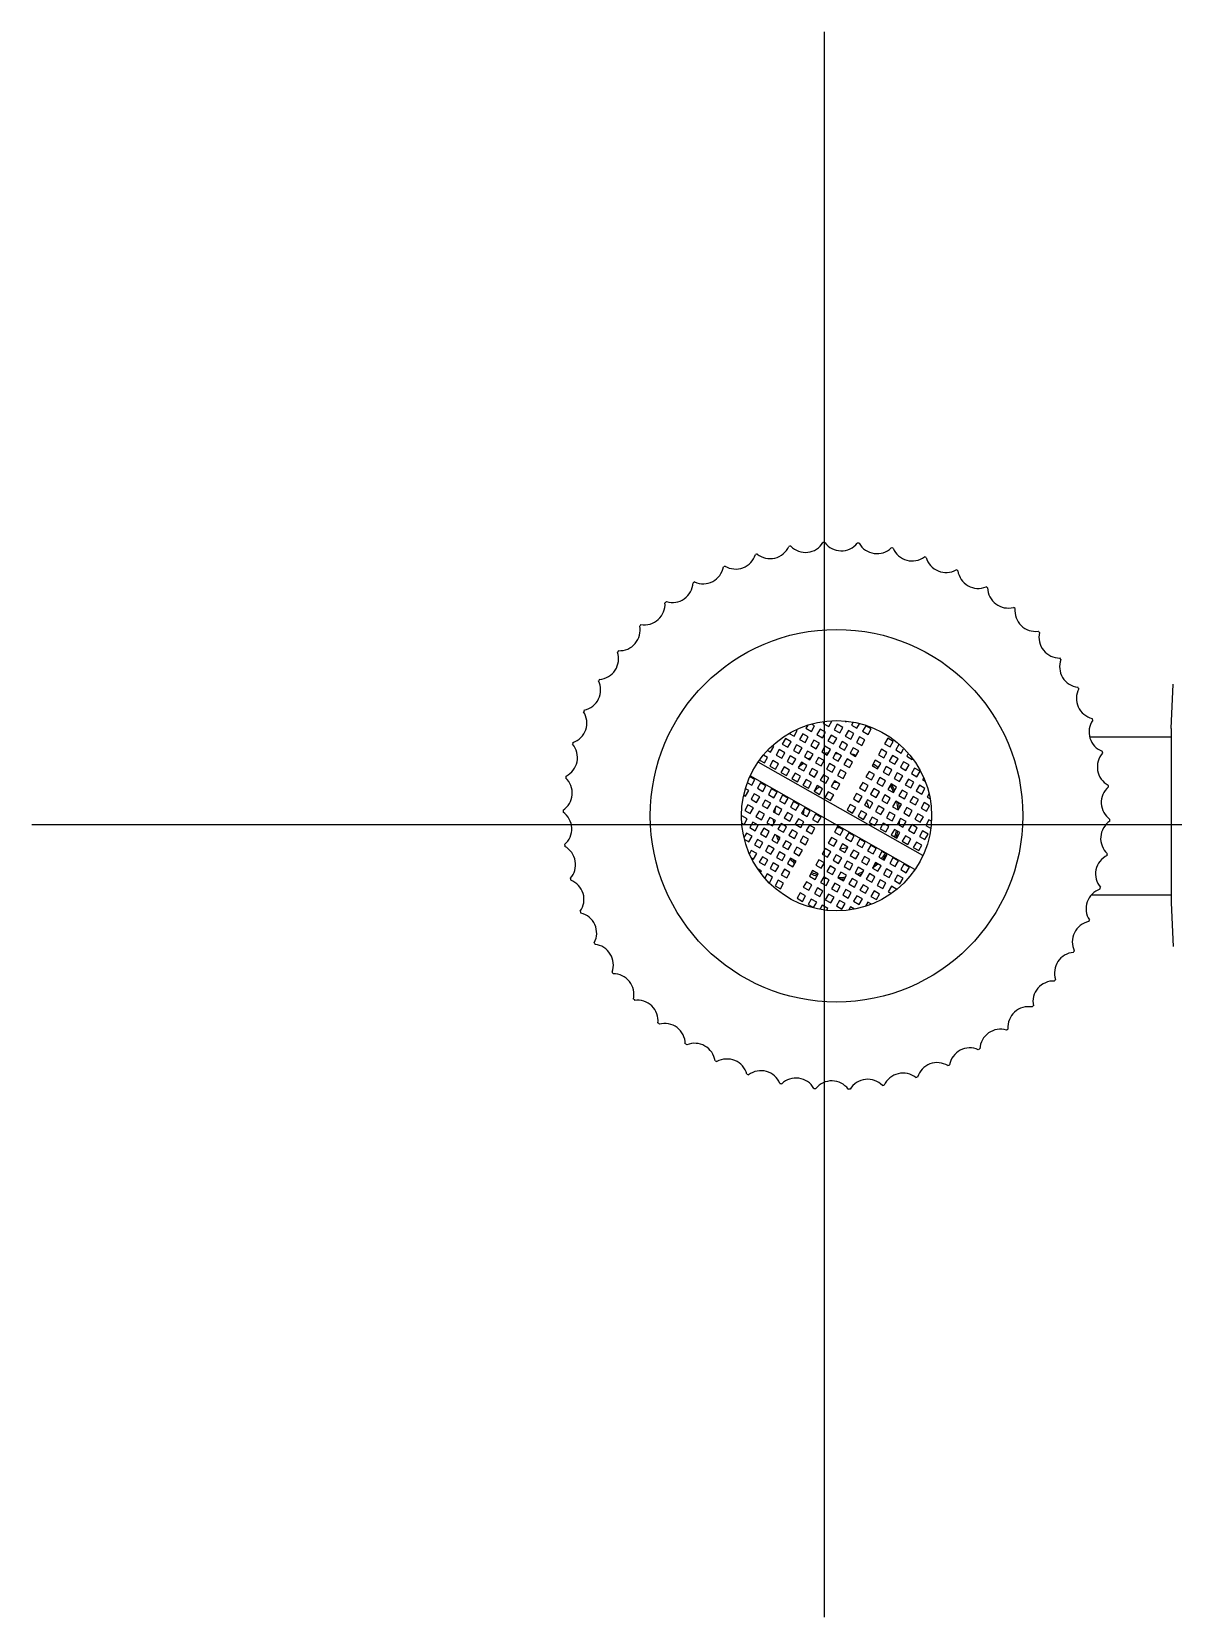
# Model space of a CAD drawing. Header units: millimetres. Extents: x 2355 to 9028, y 2010 to 7655.
# Drawn here: x 2881.6 to 2953.6, y 4818.1 to 4918.1 of the extents above; entities that cross this region are included whole.
import ezdxf

# ---------------------------------------------------------------- set-up
doc = ezdxf.new("R2010")
doc.units = ezdxf.units.MM
doc.header["$LTSCALE"] = 739.2
doc.layers.get('0').update_dxf_attribs({"linetype": 'CONTINUOUS'})
doc.layers.add('ASSI', color=7, linetype='CONTINUOUS')
doc.layers.add('GEOM', color=7, linetype='CONTINUOUS')

msp = doc.modelspace()

# ---------------------------------------------------------------- linework, layer by layer
at = {"color": 4}
for p, q in [((2931.58, 4918.07), (2931.58, 4818.07)), ((2881.58, 4868.07), (2981.58, 4868.07))]:
    msp.add_line(p, q, dxfattribs=at)
at = {"layer": 'ASSI', "color": 7, "linetype": 'Continuous'}
for p, q in [((2948.32, 4873.59), (2953.45, 4873.59)), ((2948.44, 4863.64), (2953.45, 4863.64))]:
    msp.add_line(p, q, dxfattribs=at)
msp.add_circle((2932.35, 4868.62), 6, dxfattribs=at)
for radius, start, end in [(3.9, 98.426, 98.9708), (3.9, 88.1951, 91.3258), (3.9, 122.092, 127.9667), (3.9, 51.6444, 54.4916), (3.9, 22.4523, 29.5526), (3.9, 172.9116, 177.1318), (3.9, 5.6805, 13.2981), (3.9, 183.9337, 185.265), (3.9, 352.2915, 352.9116), (3.9, 199.6629, 202.4523), (0.75, 272.8141, 282.8236), (3.9, 340.0417, 346.0745), (3.9, 316.3356, 322.3315), (3.9, 224.5723, 228.5944), (3.9, 246.328, 252.2839), (3.9, 289.604, 295.6134), (3.9, 307.9667, 310.1707), (3.9, 271.3258, 278.426)]:
    msp.add_arc((2932.35, 4868.62), radius, start, end, dxfattribs=at)
at = {"layer": 'GEOM', "color": 7, "linetype": 'Continuous'}
for p, q in [((2953.45, 4874.12), (2953.59, 4876.92)), ((2929.87, 4873.99), (2929.8, 4874.03)), ((2930.53, 4874.32), (2930.42, 4874.14)), ((2930.42, 4874.14), (2930.77, 4873.94)), ((2930.77, 4873.94), (2930.96, 4874.29)), ((2930.96, 4874.29), (2930.78, 4874.39)), ((2931.31, 4874.09), (2931.11, 4873.74)), ((2931.66, 4873.89), (2931.31, 4874.09)), ((2931.58, 4874.55), (2931.51, 4874.44)), ((2931.51, 4874.44), (2931.86, 4874.24)), ((2931.86, 4874.24), (2932.05, 4874.59)), ((2932.05, 4874.59), (2932.05, 4874.59)), ((2932.4, 4874.39), (2932.21, 4874.04)), ((2932.21, 4874.04), (2932.55, 4873.85)), ((2932.75, 4874.19), (2932.4, 4874.39)), ((2932.55, 4873.85), (2932.75, 4874.19)), ((2932.9, 4874.57), (2932.95, 4874.54)), ((2932.95, 4874.54), (2932.96, 4874.57)), ((2933.4, 4874.52), (2933.3, 4874.34)), ((2933.3, 4874.34), (2933.64, 4874.15)), ((2933.64, 4874.15), (2933.8, 4874.42)), ((2934.19, 4874.3), (2933.99, 4873.95)), ((2934.54, 4874.1), (2934.19, 4874.3)), ((2934.34, 4873.75), (2934.54, 4874.1)), ((2953.45, 4874.12), (2953.45, 4863.12)), ((2928.39, 4872.99), (2928.31, 4873.03)), ((2929.13, 4873.49), (2928.93, 4873.14)), ((2928.93, 4873.14), (2929.28, 4872.94)), ((2929.48, 4873.29), (2929.13, 4873.49)), ((2929.28, 4872.94), (2929.48, 4873.29)), ((2929.37, 4873.81), (2929.68, 4873.64)), ((2929.83, 4873.09), (2929.63, 4872.74)), ((2929.68, 4873.64), (2929.87, 4873.99)), ((2930.18, 4872.9), (2929.83, 4873.09)), ((2930.22, 4873.79), (2930.02, 4873.44)), ((2930.02, 4873.44), (2930.37, 4873.24)), ((2930.57, 4873.59), (2930.22, 4873.79)), ((2930.37, 4873.24), (2930.57, 4873.59)), ((2930.92, 4873.39), (2930.72, 4873.05)), ((2930.72, 4873.05), (2931.07, 4872.85)), ((2931.27, 4873.2), (2930.92, 4873.39)), ((2931.07, 4872.85), (2931.27, 4873.2)), ((2931.11, 4873.74), (2931.46, 4873.54)), ((2931.46, 4873.54), (2931.66, 4873.89)), ((2932.01, 4873.7), (2931.81, 4873.35)), ((2931.81, 4873.35), (2932.16, 4873.15)), ((2932.36, 4873.5), (2932.01, 4873.7)), ((2932.16, 4873.15), (2932.36, 4873.5)), ((2932.7, 4873.3), (2932.51, 4872.95)), ((2933.05, 4873.1), (2932.7, 4873.3)), ((2932.85, 4872.76), (2933.05, 4873.1)), ((2933.1, 4874), (2932.9, 4873.65)), ((2932.9, 4873.65), (2933.25, 4873.45)), ((2933.45, 4873.8), (2933.1, 4874)), ((2933.25, 4873.45), (2933.45, 4873.8)), ((2933.79, 4873.6), (2933.6, 4873.25)), ((2933.6, 4873.25), (2933.95, 4873.06)), ((2934.14, 4873.4), (2933.79, 4873.6)), ((2933.95, 4873.06), (2934.14, 4873.4)), ((2933.99, 4873.95), (2934.34, 4873.75)), ((2935.58, 4873.51), (2935.38, 4873.16)), ((2935.38, 4873.16), (2935.73, 4872.96)), ((2935.93, 4873.31), (2935.58, 4873.51)), ((2935.73, 4872.96), (2935.93, 4873.31)), ((2936.28, 4873.11), (2936.08, 4872.77)), ((2936.31, 4873.09), (2936.28, 4873.11)), ((2948.32, 4873.59), (2953.45, 4873.59)), ((2927.49, 4872.12), (2927.8, 4871.95)), ((2927.99, 4872.29), (2927.74, 4872.44)), ((2927.8, 4871.95), (2927.99, 4872.29)), ((2928, 4872.75), (2928.19, 4872.64)), ((2928.34, 4872.1), (2928.14, 4871.75)), ((2928.19, 4872.64), (2928.39, 4872.99)), ((2928.69, 4871.9), (2928.34, 4872.1)), ((2928.74, 4872.79), (2928.54, 4872.44)), ((2928.54, 4872.44), (2928.89, 4872.25)), ((2929.08, 4872.59), (2928.74, 4872.79)), ((2928.89, 4872.25), (2929.08, 4872.59)), ((2929.43, 4872.4), (2929.24, 4872.05)), ((2929.24, 4872.05), (2929.58, 4871.85)), ((2929.78, 4872.2), (2929.43, 4872.4)), ((2929.58, 4871.85), (2929.78, 4872.2)), ((2929.63, 4872.74), (2929.98, 4872.55)), ((2930.13, 4872), (2929.93, 4871.65)), ((2929.98, 4872.55), (2930.18, 4872.9)), ((2930.48, 4871.8), (2930.13, 4872)), ((2930.52, 4872.7), (2930.33, 4872.35)), ((2930.33, 4872.35), (2930.67, 4872.15)), ((2930.87, 4872.5), (2930.52, 4872.7)), ((2930.67, 4872.15), (2930.87, 4872.5)), ((2931.22, 4872.3), (2931.02, 4871.96)), ((2931.57, 4872.11), (2931.22, 4872.3)), ((2931.37, 4871.76), (2931.57, 4872.11)), ((2931.61, 4873), (2931.42, 4872.65)), ((2931.42, 4872.65), (2931.76, 4872.45)), ((2931.96, 4872.8), (2931.61, 4873)), ((2931.76, 4872.45), (2931.96, 4872.8)), ((2932.31, 4872.6), (2932.11, 4872.26)), ((2932.11, 4872.26), (2932.46, 4872.06)), ((2932.66, 4872.41), (2932.31, 4872.6)), ((2932.46, 4872.06), (2932.66, 4872.41)), ((2932.51, 4872.95), (2932.85, 4872.76)), ((2933.01, 4872.21), (2932.81, 4871.86)), ((2933.35, 4872.01), (2933.01, 4872.21)), ((2933.16, 4871.66), (2933.35, 4872.01)), ((2933.4, 4872.91), (2933.2, 4872.56)), ((2933.2, 4872.56), (2933.55, 4872.36)), ((2933.75, 4872.71), (2933.4, 4872.91)), ((2933.55, 4872.36), (2933.75, 4872.71)), ((2934.79, 4872.12), (2934.59, 4871.77)), ((2935.14, 4871.92), (2934.79, 4872.12)), ((2935.19, 4872.81), (2934.99, 4872.46)), ((2934.99, 4872.46), (2935.34, 4872.27)), ((2935.53, 4872.61), (2935.19, 4872.81)), ((2935.34, 4872.27), (2935.53, 4872.61)), ((2935.88, 4872.42), (2935.68, 4872.07)), ((2935.68, 4872.07), (2936.03, 4871.87)), ((2936.23, 4872.22), (2935.88, 4872.42)), ((2936.03, 4871.87), (2936.23, 4872.22)), ((2936.08, 4872.77), (2936.43, 4872.57)), ((2936.58, 4872.02), (2936.38, 4871.68)), ((2936.43, 4872.57), (2936.58, 4872.84)), ((2936.93, 4871.83), (2936.58, 4872.02)), ((2936.87, 4872.54), (2936.78, 4872.37)), ((2936.78, 4872.37), (2937.12, 4872.17)), ((2937.12, 4872.17), (2937.14, 4872.2)), ((2927.2, 4870.9), (2926.88, 4871.08)), ((2937.29, 4865.24), (2926.91, 4871.13)), ((2937.79, 4866.11), (2927.4, 4872)), ((2928.14, 4871.75), (2928.49, 4871.55)), ((2928.49, 4871.55), (2928.69, 4871.9)), ((2929.04, 4871.7), (2928.84, 4871.35)), ((2928.84, 4871.35), (2929.19, 4871.16)), ((2929.39, 4871.5), (2929.04, 4871.7)), ((2929.19, 4871.16), (2929.39, 4871.5)), ((2929.73, 4871.31), (2929.54, 4870.96)), ((2930.08, 4871.11), (2929.73, 4871.31)), ((2929.88, 4870.76), (2930.08, 4871.11)), ((2929.93, 4871.65), (2930.28, 4871.46)), ((2930.28, 4871.46), (2930.48, 4871.8)), ((2930.82, 4871.61), (2930.63, 4871.26)), ((2930.63, 4871.26), (2930.97, 4871.06)), ((2931.17, 4871.41), (2930.82, 4871.61)), ((2930.97, 4871.06), (2931.17, 4871.41)), ((2931.02, 4871.96), (2931.37, 4871.76)), ((2931.52, 4871.21), (2931.32, 4870.86)), ((2931.87, 4871.02), (2931.52, 4871.21)), ((2931.67, 4870.67), (2931.87, 4871.02)), ((2931.91, 4871.91), (2931.72, 4871.56)), ((2931.72, 4871.56), (2932.07, 4871.36)), ((2932.26, 4871.71), (2931.91, 4871.91)), ((2932.07, 4871.36), (2932.26, 4871.71)), ((2932.61, 4871.51), (2932.41, 4871.17)), ((2932.41, 4871.17), (2932.76, 4870.97)), ((2932.96, 4871.32), (2932.61, 4871.51)), ((2932.76, 4870.97), (2932.96, 4871.32)), ((2932.81, 4871.86), (2933.16, 4871.66)), ((2934.4, 4871.42), (2934.2, 4871.07)), ((2934.2, 4871.07), (2934.55, 4870.88)), ((2934.74, 4871.22), (2934.4, 4871.42)), ((2934.55, 4870.88), (2934.74, 4871.22)), ((2934.59, 4871.77), (2934.94, 4871.57)), ((2935.09, 4871.03), (2934.9, 4870.68)), ((2934.94, 4871.57), (2935.14, 4871.92)), ((2935.44, 4870.83), (2935.09, 4871.03)), ((2935.49, 4871.72), (2935.29, 4871.37)), ((2935.29, 4871.37), (2935.64, 4871.18)), ((2935.84, 4871.52), (2935.49, 4871.72)), ((2935.64, 4871.18), (2935.84, 4871.52)), ((2936.18, 4871.33), (2935.99, 4870.98)), ((2936.53, 4871.13), (2936.18, 4871.33)), ((2936.33, 4870.78), (2936.53, 4871.13)), ((2936.38, 4871.68), (2936.73, 4871.48)), ((2936.73, 4871.48), (2936.93, 4871.83)), ((2937.27, 4871.63), (2937.08, 4871.28)), ((2937.08, 4871.28), (2937.42, 4871.08)), ((2937.62, 4871.43), (2937.27, 4871.63)), ((2937.42, 4871.08), (2937.62, 4871.43)), ((2937.85, 4871.02), (2937.77, 4870.89)), ((2926.81, 4870.21), (2926.61, 4870.32)), ((2926.61, 4869.86), (2926.81, 4870.21)), ((2926.74, 4870.7), (2927.01, 4870.55)), ((2927.16, 4870.01), (2926.96, 4869.66)), ((2927.01, 4870.55), (2927.2, 4870.9)), ((2927.51, 4869.81), (2927.16, 4870.01)), ((2927.55, 4870.7), (2927.36, 4870.36)), ((2927.36, 4870.36), (2927.7, 4870.16)), ((2927.9, 4870.51), (2927.55, 4870.7)), ((2927.7, 4870.16), (2927.9, 4870.51)), ((2928.25, 4870.31), (2928.05, 4869.96)), ((2928.6, 4870.11), (2928.25, 4870.31)), ((2928.4, 4869.76), (2928.6, 4870.11)), ((2929.54, 4870.96), (2929.88, 4870.76)), ((2930.43, 4870.91), (2930.23, 4870.56)), ((2930.23, 4870.56), (2930.58, 4870.37)), ((2930.78, 4870.71), (2930.43, 4870.91)), ((2930.58, 4870.37), (2930.78, 4870.71)), ((2931.13, 4870.52), (2930.93, 4870.17)), ((2930.93, 4870.17), (2931.28, 4869.97)), ((2931.47, 4870.32), (2931.13, 4870.52)), ((2931.28, 4869.97), (2931.47, 4870.32)), ((2931.32, 4870.86), (2931.67, 4870.67)), ((2931.82, 4870.12), (2931.62, 4869.77)), ((2932.17, 4869.93), (2931.82, 4870.12)), ((2932.22, 4870.82), (2932.02, 4870.47)), ((2932.02, 4870.47), (2932.37, 4870.27)), ((2932.56, 4870.62), (2932.22, 4870.82)), ((2932.37, 4870.27), (2932.56, 4870.62)), ((2933.61, 4870.03), (2933.41, 4869.68)), ((2933.96, 4869.83), (2933.61, 4870.03)), ((2934, 4870.72), (2933.8, 4870.38)), ((2933.8, 4870.38), (2934.15, 4870.18)), ((2934.35, 4870.53), (2934, 4870.72)), ((2934.15, 4870.18), (2934.35, 4870.53)), ((2934.7, 4870.33), (2934.5, 4869.98)), ((2935.05, 4870.13), (2934.7, 4870.33)), ((2934.85, 4869.78), (2935.05, 4870.13)), ((2934.9, 4870.68), (2935.24, 4870.48)), ((2935.24, 4870.48), (2935.44, 4870.83)), ((2935.79, 4870.63), (2935.59, 4870.28)), ((2935.59, 4870.28), (2935.94, 4870.09)), ((2936.14, 4870.43), (2935.79, 4870.63)), ((2935.94, 4870.09), (2936.14, 4870.43)), ((2935.99, 4870.98), (2936.33, 4870.78)), ((2936.48, 4870.24), (2936.29, 4869.89)), ((2936.83, 4870.04), (2936.48, 4870.24)), ((2936.64, 4869.69), (2936.83, 4870.04)), ((2936.88, 4870.93), (2936.68, 4870.58)), ((2936.68, 4870.58), (2937.03, 4870.39)), ((2937.23, 4870.74), (2936.88, 4870.93)), ((2937.03, 4870.39), (2937.23, 4870.74)), ((2937.58, 4870.54), (2937.38, 4870.19)), ((2937.38, 4870.19), (2937.73, 4869.99)), ((2937.92, 4870.34), (2937.58, 4870.54)), ((2937.73, 4869.99), (2937.92, 4870.34)), ((2937.77, 4870.89), (2937.92, 4870.8)), ((2926.5, 4869.92), (2926.61, 4869.86)), ((2926.76, 4869.31), (2926.57, 4868.96)), ((2927.11, 4869.11), (2926.76, 4869.31)), ((2926.91, 4868.77), (2927.11, 4869.11)), ((2926.96, 4869.66), (2927.31, 4869.46)), ((2927.31, 4869.46), (2927.51, 4869.81)), ((2927.85, 4869.61), (2927.66, 4869.27)), ((2927.66, 4869.27), (2928, 4869.07)), ((2928.2, 4869.42), (2927.85, 4869.61)), ((2928, 4869.07), (2928.2, 4869.42)), ((2928.05, 4869.96), (2928.4, 4869.76)), ((2928.55, 4869.22), (2928.35, 4868.87)), ((2928.9, 4869.02), (2928.55, 4869.22)), ((2928.7, 4868.67), (2928.9, 4869.02)), ((2928.94, 4869.91), (2928.75, 4869.57)), ((2928.75, 4869.57), (2929.09, 4869.37)), ((2929.29, 4869.72), (2928.94, 4869.91)), ((2929.09, 4869.37), (2929.29, 4869.72)), ((2929.64, 4869.52), (2929.44, 4869.17)), ((2929.44, 4869.17), (2929.79, 4868.97)), ((2929.99, 4869.32), (2929.64, 4869.52)), ((2929.79, 4868.97), (2929.99, 4869.32)), ((2930.34, 4869.13), (2930.14, 4868.78)), ((2930.68, 4868.93), (2930.34, 4869.13)), ((2931.62, 4869.77), (2931.97, 4869.58)), ((2931.97, 4869.58), (2932.17, 4869.93)), ((2933.21, 4869.33), (2933.02, 4868.99)), ((2933.56, 4869.14), (2933.21, 4869.33)), ((2933.36, 4868.79), (2933.56, 4869.14)), ((2933.41, 4869.68), (2933.76, 4869.48)), ((2933.76, 4869.48), (2933.96, 4869.83)), ((2934.3, 4869.63), (2934.11, 4869.29)), ((2934.11, 4869.29), (2934.45, 4869.09)), ((2934.65, 4869.44), (2934.3, 4869.63)), ((2934.45, 4869.09), (2934.65, 4869.44)), ((2934.5, 4869.98), (2934.85, 4869.78)), ((2935, 4869.24), (2934.8, 4868.89)), ((2935.35, 4869.04), (2935, 4869.24)), ((2935.15, 4868.69), (2935.35, 4869.04)), ((2935.39, 4869.94), (2935.2, 4869.59)), ((2935.2, 4869.59), (2935.54, 4869.39)), ((2935.74, 4869.74), (2935.39, 4869.94)), ((2935.54, 4869.39), (2935.74, 4869.74)), ((2936.09, 4869.54), (2935.89, 4869.19)), ((2935.89, 4869.19), (2936.24, 4869)), ((2936.44, 4869.34), (2936.09, 4869.54)), ((2936.24, 4869), (2936.44, 4869.34)), ((2936.29, 4869.89), (2936.64, 4869.69)), ((2936.79, 4869.15), (2936.59, 4868.8)), ((2937.13, 4868.95), (2936.79, 4869.15)), ((2937.18, 4869.84), (2936.98, 4869.49)), ((2936.98, 4869.49), (2937.33, 4869.3)), ((2937.53, 4869.64), (2937.18, 4869.84)), ((2937.33, 4869.3), (2937.53, 4869.64)), ((2937.88, 4869.45), (2937.68, 4869.1)), ((2937.68, 4869.1), (2938.03, 4868.9)), ((2938.22, 4869.25), (2937.88, 4869.45)), ((2938.03, 4868.9), (2938.22, 4869.25)), ((2938.18, 4869.98), (2938.07, 4869.8)), ((2938.07, 4869.8), (2938.23, 4869.71)), ((2926.72, 4868.42), (2926.37, 4868.62)), ((2926.37, 4868.16), (2926.52, 4868.07)), ((2926.52, 4868.07), (2926.72, 4868.42)), ((2926.57, 4868.96), (2926.91, 4868.77)), ((2927.06, 4868.22), (2926.87, 4867.87)), ((2927.41, 4868.02), (2927.06, 4868.22)), ((2927.21, 4867.68), (2927.41, 4868.02)), ((2927.46, 4868.92), (2927.26, 4868.57)), ((2927.26, 4868.57), (2927.61, 4868.37)), ((2927.81, 4868.72), (2927.46, 4868.92)), ((2927.61, 4868.37), (2927.81, 4868.72)), ((2928.15, 4868.52), (2927.96, 4868.17)), ((2927.96, 4868.17), (2928.31, 4867.98)), ((2928.5, 4868.33), (2928.15, 4868.52)), ((2928.31, 4867.98), (2928.5, 4868.33)), ((2928.35, 4868.87), (2928.7, 4868.67)), ((2928.85, 4868.13), (2928.65, 4867.78)), ((2929.2, 4867.93), (2928.85, 4868.13)), ((2929.25, 4868.82), (2929.05, 4868.48)), ((2929.05, 4868.48), (2929.4, 4868.28)), ((2929.59, 4868.63), (2929.25, 4868.82)), ((2929.4, 4868.28), (2929.59, 4868.63)), ((2929.94, 4868.43), (2929.74, 4868.08)), ((2929.74, 4868.08), (2930.09, 4867.88)), ((2930.29, 4868.23), (2929.94, 4868.43)), ((2930.09, 4867.88), (2930.29, 4868.23)), ((2930.14, 4868.78), (2930.49, 4868.58)), ((2930.64, 4868.03), (2930.44, 4867.69)), ((2930.49, 4868.58), (2930.68, 4868.93)), ((2930.99, 4867.84), (2930.64, 4868.03)), ((2931.03, 4868.73), (2930.83, 4868.38)), ((2930.83, 4868.38), (2931.18, 4868.19)), ((2931.38, 4868.53), (2931.03, 4868.73)), ((2931.18, 4868.19), (2931.38, 4868.53)), ((2933.02, 4868.99), (2933.36, 4868.79)), ((2933.91, 4868.94), (2933.71, 4868.59)), ((2933.71, 4868.59), (2934.06, 4868.39)), ((2934.26, 4868.74), (2933.91, 4868.94)), ((2934.06, 4868.39), (2934.26, 4868.74)), ((2934.6, 4868.54), (2934.41, 4868.2)), ((2934.41, 4868.2), (2934.76, 4868)), ((2934.95, 4868.35), (2934.6, 4868.54)), ((2934.76, 4868), (2934.95, 4868.35)), ((2934.8, 4868.89), (2935.15, 4868.69)), ((2935.3, 4868.15), (2935.1, 4867.8)), ((2935.65, 4867.95), (2935.3, 4868.15)), ((2935.7, 4868.84), (2935.5, 4868.5)), ((2935.5, 4868.5), (2935.85, 4868.3)), ((2936.04, 4868.65), (2935.7, 4868.84)), ((2935.85, 4868.3), (2936.04, 4868.65)), ((2936.39, 4868.45), (2936.19, 4868.1)), ((2936.19, 4868.1), (2936.54, 4867.9)), ((2936.74, 4868.25), (2936.39, 4868.45)), ((2936.54, 4867.9), (2936.74, 4868.25)), ((2936.59, 4868.8), (2936.94, 4868.6)), ((2937.09, 4868.06), (2936.89, 4867.71)), ((2936.94, 4868.6), (2937.13, 4868.95)), ((2937.43, 4867.86), (2937.09, 4868.06)), ((2937.48, 4868.75), (2937.28, 4868.4)), ((2937.28, 4868.4), (2937.63, 4868.21)), ((2937.83, 4868.55), (2937.48, 4868.75)), ((2937.63, 4868.21), (2937.83, 4868.55)), ((2938.18, 4868.36), (2937.98, 4868.01)), ((2937.98, 4868.01), (2938.28, 4867.84)), ((2938.33, 4868.27), (2938.18, 4868.36)), ((2926.67, 4867.53), (2926.51, 4867.25)), ((2926.53, 4867.14), (2926.82, 4866.98)), ((2927.02, 4867.33), (2926.67, 4867.53)), ((2926.82, 4866.98), (2927.02, 4867.33)), ((2926.87, 4867.87), (2927.21, 4867.68)), ((2927.37, 4867.13), (2927.17, 4866.78)), ((2927.71, 4866.93), (2927.37, 4867.13)), ((2927.76, 4867.83), (2927.56, 4867.48)), ((2927.56, 4867.48), (2927.91, 4867.28)), ((2928.11, 4867.63), (2927.76, 4867.83)), ((2927.91, 4867.28), (2928.11, 4867.63)), ((2928.46, 4867.43), (2928.26, 4867.08)), ((2928.26, 4867.08), (2928.61, 4866.89)), ((2928.8, 4867.24), (2928.46, 4867.43)), ((2928.61, 4866.89), (2928.8, 4867.24)), ((2928.65, 4867.78), (2929, 4867.58)), ((2929.15, 4867.04), (2928.95, 4866.69)), ((2929, 4867.58), (2929.2, 4867.93)), ((2929.5, 4866.84), (2929.15, 4867.04)), ((2929.55, 4867.73), (2929.35, 4867.39)), ((2929.35, 4867.39), (2929.7, 4867.19)), ((2929.89, 4867.54), (2929.55, 4867.73)), ((2929.7, 4867.19), (2929.89, 4867.54)), ((2930.24, 4867.34), (2930.05, 4866.99)), ((2930.59, 4867.14), (2930.24, 4867.34)), ((2930.39, 4866.79), (2930.59, 4867.14)), ((2930.44, 4867.69), (2930.79, 4867.49)), ((2930.79, 4867.49), (2930.99, 4867.84)), ((2932.03, 4867.25), (2931.83, 4866.9)), ((2932.38, 4867.05), (2932.03, 4867.25)), ((2932.18, 4866.7), (2932.38, 4867.05)), ((2932.42, 4867.94), (2932.23, 4867.59)), ((2932.23, 4867.59), (2932.57, 4867.4)), ((2932.77, 4867.74), (2932.42, 4867.94)), ((2932.57, 4867.4), (2932.77, 4867.74)), ((2933.12, 4867.55), (2932.92, 4867.2)), ((2932.92, 4867.2), (2933.27, 4867)), ((2933.47, 4867.35), (2933.12, 4867.55)), ((2933.27, 4867), (2933.47, 4867.35)), ((2933.82, 4867.15), (2933.62, 4866.8)), ((2934.16, 4866.95), (2933.82, 4867.15)), ((2935.1, 4867.8), (2935.45, 4867.6)), ((2935.45, 4867.6), (2935.65, 4867.95)), ((2936, 4867.75), (2935.8, 4867.41)), ((2935.8, 4867.41), (2936.15, 4867.21)), ((2936.34, 4867.56), (2936, 4867.75)), ((2936.15, 4867.21), (2936.34, 4867.56)), ((2936.69, 4867.36), (2936.49, 4867.01)), ((2936.49, 4867.01), (2936.84, 4866.81)), ((2937.04, 4867.16), (2936.69, 4867.36)), ((2936.84, 4866.81), (2937.04, 4867.16)), ((2936.89, 4867.71), (2937.24, 4867.51)), ((2937.24, 4867.51), (2937.43, 4867.86)), ((2937.78, 4867.66), (2937.59, 4867.31)), ((2937.59, 4867.31), (2937.93, 4867.12)), ((2938.13, 4867.46), (2937.78, 4867.66)), ((2937.93, 4867.12), (2938.13, 4867.46)), ((2926.97, 4866.44), (2926.85, 4866.22)), ((2927.32, 4866.24), (2926.97, 4866.44)), ((2927.12, 4865.89), (2927.32, 4866.24)), ((2927.17, 4866.78), (2927.52, 4866.59)), ((2927.67, 4866.04), (2927.47, 4865.69)), ((2927.52, 4866.59), (2927.71, 4866.93)), ((2928.01, 4865.84), (2927.67, 4866.04)), ((2928.06, 4866.74), (2927.86, 4866.39)), ((2927.86, 4866.39), (2928.21, 4866.19)), ((2928.41, 4866.54), (2928.06, 4866.74)), ((2928.21, 4866.19), (2928.41, 4866.54)), ((2928.76, 4866.34), (2928.56, 4865.99)), ((2929.11, 4866.14), (2928.76, 4866.34)), ((2928.91, 4865.8), (2929.11, 4866.14)), ((2928.95, 4866.69), (2929.3, 4866.49)), ((2929.3, 4866.49), (2929.5, 4866.84)), ((2929.85, 4866.64), (2929.65, 4866.3)), ((2929.65, 4866.3), (2930, 4866.1)), ((2930.2, 4866.45), (2929.85, 4866.64)), ((2930, 4866.1), (2930.2, 4866.45)), ((2930.05, 4866.99), (2930.39, 4866.79)), ((2931.63, 4866.55), (2931.44, 4866.2)), ((2931.44, 4866.2), (2931.78, 4866)), ((2931.98, 4866.35), (2931.63, 4866.55)), ((2931.78, 4866), (2931.98, 4866.35)), ((2931.83, 4866.9), (2932.18, 4866.7)), ((2932.33, 4866.15), (2932.13, 4865.81)), ((2932.68, 4865.96), (2932.33, 4866.15)), ((2932.72, 4866.85), (2932.53, 4866.5)), ((2932.53, 4866.5), (2932.88, 4866.31)), ((2933.07, 4866.65), (2932.72, 4866.85)), ((2932.88, 4866.31), (2933.07, 4866.65)), ((2933.42, 4866.46), (2933.22, 4866.11)), ((2933.22, 4866.11), (2933.57, 4865.91)), ((2933.77, 4866.26), (2933.42, 4866.46)), ((2933.57, 4865.91), (2933.77, 4866.26)), ((2933.62, 4866.8), (2933.97, 4866.61)), ((2934.12, 4866.06), (2933.92, 4865.71)), ((2933.97, 4866.61), (2934.16, 4866.95)), ((2934.46, 4865.86), (2934.12, 4866.06)), ((2934.51, 4866.76), (2934.31, 4866.41)), ((2934.31, 4866.41), (2934.66, 4866.21)), ((2934.86, 4866.56), (2934.51, 4866.76)), ((2934.66, 4866.21), (2934.86, 4866.56)), ((2935.21, 4866.36), (2935.01, 4866.01)), ((2935.01, 4866.01), (2935.36, 4865.82)), ((2935.55, 4866.17), (2935.21, 4866.36)), ((2935.36, 4865.82), (2935.55, 4866.17)), ((2937.39, 4866.96), (2937.19, 4866.62)), ((2937.19, 4866.62), (2937.54, 4866.42)), ((2937.74, 4866.77), (2937.39, 4866.96)), ((2937.54, 4866.42), (2937.74, 4866.77)), ((2926.98, 4865.97), (2927.12, 4865.89)), ((2927.62, 4865.15), (2927.35, 4865.3)), ((2927.47, 4865.69), (2927.82, 4865.5)), ((2927.56, 4865.04), (2927.62, 4865.15)), ((2927.82, 4865.5), (2928.01, 4865.84)), ((2928.36, 4865.65), (2928.17, 4865.3)), ((2928.17, 4865.3), (2928.51, 4865.1)), ((2928.71, 4865.45), (2928.36, 4865.65)), ((2928.51, 4865.1), (2928.71, 4865.45)), ((2928.56, 4865.99), (2928.91, 4865.8)), ((2929.06, 4865.25), (2928.86, 4864.9)), ((2929.41, 4865.05), (2929.06, 4865.25)), ((2929.21, 4864.71), (2929.41, 4865.05)), ((2929.45, 4865.95), (2929.26, 4865.6)), ((2929.26, 4865.6), (2929.6, 4865.4)), ((2929.8, 4865.75), (2929.45, 4865.95)), ((2929.6, 4865.4), (2929.8, 4865.75)), ((2930.84, 4865.16), (2930.65, 4864.81)), ((2931.19, 4864.96), (2930.84, 4865.16)), ((2931.24, 4865.85), (2931.04, 4865.51)), ((2931.04, 4865.51), (2931.39, 4865.31)), ((2931.59, 4865.66), (2931.24, 4865.85)), ((2931.39, 4865.31), (2931.59, 4865.66)), ((2931.94, 4865.46), (2931.74, 4865.11)), ((2931.74, 4865.11), (2932.09, 4864.91)), ((2932.28, 4865.26), (2931.94, 4865.46)), ((2932.09, 4864.91), (2932.28, 4865.26)), ((2932.13, 4865.81), (2932.48, 4865.61)), ((2932.63, 4865.06), (2932.43, 4864.72)), ((2932.48, 4865.61), (2932.68, 4865.96)), ((2932.98, 4864.87), (2932.63, 4865.06)), ((2933.03, 4865.76), (2932.83, 4865.41)), ((2932.83, 4865.41), (2933.18, 4865.21)), ((2933.37, 4865.56), (2933.03, 4865.76)), ((2933.18, 4865.21), (2933.37, 4865.56)), ((2933.72, 4865.37), (2933.52, 4865.02)), ((2933.52, 4865.02), (2933.87, 4864.82)), ((2934.07, 4865.17), (2933.72, 4865.37)), ((2933.87, 4864.82), (2934.07, 4865.17)), ((2933.92, 4865.71), (2934.27, 4865.52)), ((2934.27, 4865.52), (2934.46, 4865.86)), ((2934.81, 4865.67), (2934.62, 4865.32)), ((2934.62, 4865.32), (2934.96, 4865.12)), ((2935.16, 4865.47), (2934.81, 4865.67)), ((2934.96, 4865.12), (2935.16, 4865.47)), ((2935.51, 4865.27), (2935.31, 4864.92)), ((2935.86, 4865.07), (2935.51, 4865.27)), ((2935.66, 4864.73), (2935.86, 4865.07)), ((2935.9, 4865.97), (2935.71, 4865.62)), ((2935.71, 4865.62), (2936.05, 4865.42)), ((2936.25, 4865.77), (2935.9, 4865.97)), ((2936.05, 4865.42), (2936.25, 4865.77)), ((2936.6, 4865.57), (2936.4, 4865.23)), ((2936.4, 4865.23), (2936.75, 4865.03)), ((2936.95, 4865.38), (2936.6, 4865.57)), ((2936.75, 4865.03), (2936.95, 4865.38)), ((2927.97, 4864.95), (2927.82, 4864.69)), ((2928.32, 4864.75), (2927.97, 4864.95)), ((2928.05, 4864.44), (2928.12, 4864.4)), ((2928.12, 4864.4), (2928.32, 4864.75)), ((2928.66, 4864.56), (2928.47, 4864.21)), ((2928.47, 4864.21), (2928.81, 4864.01)), ((2929.01, 4864.36), (2928.66, 4864.56)), ((2928.81, 4864.01), (2929.01, 4864.36)), ((2928.86, 4864.9), (2929.21, 4864.71)), ((2930.45, 4864.46), (2930.25, 4864.11)), ((2930.25, 4864.11), (2930.6, 4863.92)), ((2930.8, 4864.26), (2930.45, 4864.46)), ((2930.6, 4863.92), (2930.8, 4864.26)), ((2930.65, 4864.81), (2931, 4864.61)), ((2931.15, 4864.07), (2930.95, 4863.72)), ((2931, 4864.61), (2931.19, 4864.96)), ((2931.49, 4863.87), (2931.15, 4864.07)), ((2931.54, 4864.76), (2931.34, 4864.42)), ((2931.34, 4864.42), (2931.69, 4864.22)), ((2931.89, 4864.57), (2931.54, 4864.76)), ((2931.69, 4864.22), (2931.89, 4864.57)), ((2932.24, 4864.37), (2932.04, 4864.02)), ((2932.04, 4864.02), (2932.39, 4863.82)), ((2932.58, 4864.17), (2932.24, 4864.37)), ((2932.39, 4863.82), (2932.58, 4864.17)), ((2932.43, 4864.72), (2932.78, 4864.52)), ((2932.78, 4864.52), (2932.98, 4864.87)), ((2933.33, 4864.67), (2933.13, 4864.32)), ((2933.13, 4864.32), (2933.48, 4864.12)), ((2933.68, 4864.47), (2933.33, 4864.67)), ((2933.48, 4864.12), (2933.68, 4864.47)), ((2934.02, 4864.27), (2933.83, 4863.93)), ((2934.37, 4864.08), (2934.02, 4864.27)), ((2934.17, 4863.73), (2934.37, 4864.08)), ((2934.42, 4864.97), (2934.22, 4864.62)), ((2934.22, 4864.62), (2934.57, 4864.43)), ((2934.77, 4864.77), (2934.42, 4864.97)), ((2934.57, 4864.43), (2934.77, 4864.77)), ((2935.11, 4864.58), (2934.92, 4864.23)), ((2934.92, 4864.23), (2935.26, 4864.03)), ((2935.46, 4864.38), (2935.11, 4864.58)), ((2935.26, 4864.03), (2935.46, 4864.38)), ((2935.31, 4864.92), (2935.66, 4864.73)), ((2935.81, 4864.18), (2935.61, 4863.83)), ((2936.16, 4863.98), (2935.81, 4864.18)), ((2936.2, 4864.88), (2936.01, 4864.53)), ((2936.01, 4864.53), (2936.35, 4864.33)), ((2936.55, 4864.68), (2936.2, 4864.88)), ((2936.35, 4864.33), (2936.55, 4864.68)), ((2930.06, 4863.77), (2929.86, 4863.42)), ((2929.86, 4863.42), (2930.21, 4863.22)), ((2930.4, 4863.57), (2930.06, 4863.77)), ((2930.21, 4863.22), (2930.4, 4863.57)), ((2930.75, 4863.37), (2930.55, 4863.02)), ((2930.55, 4863.02), (2930.9, 4862.83)), ((2931.1, 4863.17), (2930.75, 4863.37)), ((2930.9, 4862.83), (2931.1, 4863.17)), ((2930.95, 4863.72), (2931.3, 4863.52)), ((2931.3, 4863.52), (2931.49, 4863.87)), ((2931.84, 4863.67), (2931.64, 4863.32)), ((2931.64, 4863.32), (2931.99, 4863.13)), ((2932.19, 4863.48), (2931.84, 4863.67)), ((2931.99, 4863.13), (2932.19, 4863.48)), ((2932.54, 4863.28), (2932.34, 4862.93)), ((2932.89, 4863.08), (2932.54, 4863.28)), ((2932.69, 4862.73), (2932.89, 4863.08)), ((2932.93, 4863.97), (2932.74, 4863.63)), ((2932.74, 4863.63), (2933.08, 4863.43)), ((2933.28, 4863.78), (2932.93, 4863.97)), ((2933.08, 4863.43), (2933.28, 4863.78)), ((2933.63, 4863.58), (2933.43, 4863.23)), ((2933.43, 4863.23), (2933.78, 4863.03)), ((2933.98, 4863.38), (2933.63, 4863.58)), ((2933.78, 4863.03), (2933.98, 4863.38)), ((2933.83, 4863.93), (2934.17, 4863.73)), ((2934.32, 4863.18), (2934.17, 4862.91)), ((2934.55, 4863.05), (2934.32, 4863.18)), ((2934.72, 4863.88), (2934.52, 4863.53)), ((2934.52, 4863.53), (2934.87, 4863.34)), ((2935.07, 4863.68), (2934.72, 4863.88)), ((2934.87, 4863.34), (2935.07, 4863.68)), ((2935.41, 4863.49), (2935.41, 4863.47)), ((2935.42, 4863.48), (2935.41, 4863.49)), ((2935.61, 4863.83), (2935.8, 4863.73)), ((2948.44, 4863.64), (2953.45, 4863.64)), ((2953.45, 4863.12), (2953.59, 4860.38)), ((2931.45, 4862.98), (2931.3, 4862.71)), ((2931.8, 4862.78), (2931.45, 4862.98)), ((2931.73, 4862.67), (2931.8, 4862.78)), ((2932.34, 4862.93), (2932.69, 4862.73)), ((2933.23, 4862.88), (2933.12, 4862.68)), ((2933.49, 4862.74), (2933.23, 4862.88))]:
    msp.add_line(p, q, dxfattribs=at)
msp.add_circle((2932.35, 4868.62), 11.75, dxfattribs=at)
for centre, radius, start, end in [((2925.99, 4885.48), 1.3, 238.6246, 342.6648), ((2932.35, 4868.62), 17.25, 106.8502, 107.2392), ((2928.16, 4886.14), 1.3, 231.4246, 335.4648), ((2932.35, 4868.62), 17.25, 99.6502, 100.0392), ((2930.39, 4886.53), 1.3, 224.2246, 328.2648), ((2932.35, 4868.62), 17.25, 92.4502, 92.8392), ((2932.65, 4886.63), 1.3, 217.0246, 321.0648), ((2932.35, 4868.62), 17.25, 85.2502, 85.6392), ((2934.9, 4886.45), 1.3, 209.8246, 313.8648), ((2932.35, 4868.62), 17.25, 78.0502, 78.4392), ((2937.12, 4885.99), 1.3, 202.6246, 306.6648), ((2923.93, 4884.55), 1.3, 245.8246, 349.8648), ((2932.35, 4868.62), 17.25, 114.0502, 114.4392), ((2932.35, 4868.62), 17.25, 70.8502, 71.2392), ((2939.26, 4885.26), 1.3, 195.4246, 299.4648), ((2932.35, 4868.62), 17.25, 63.6502, 64.0392), ((2941.29, 4884.26), 1.3, 188.2246, 292.2648), ((2922, 4883.37), 1.3, 253.0246, 357.0648), ((2932.35, 4868.62), 17.25, 121.2502, 121.6392), ((2932.35, 4868.62), 17.25, 56.4502, 56.8392), ((2920.23, 4881.96), 1.3, 260.2246, 4.2648), ((2932.35, 4868.62), 17.25, 128.4502, 128.8392), ((2943.18, 4883.02), 1.3, 181.0246, 285.0648), ((2932.35, 4868.62), 17.25, 49.2502, 49.6392), ((2944.9, 4881.55), 1.3, 173.8246, 277.8648), ((2918.66, 4880.33), 1.3, 267.4246, 11.4648), ((2932.35, 4868.62), 17.25, 135.6502, 136.0392), ((2932.35, 4868.62), 17.25, 42.0502, 42.4392), ((2946.42, 4879.87), 1.3, 166.6246, 270.6648), ((2932.35, 4868.62), 17.25, 142.8502, 143.2392), ((2917.3, 4878.52), 1.3, 274.6246, 18.6648), ((2947.72, 4878.02), 1.3, 159.4246, 263.4648), ((2932.35, 4868.62), 17.25, 34.8502, 35.2392), ((2916.17, 4876.56), 1.3, 281.8246, 25.8648), ((2932.35, 4868.62), 17.25, 150.0502, 150.4392), ((2948.78, 4876.02), 1.3, 152.2246, 256.2648), ((2932.35, 4868.62), 17.25, 27.6502, 28.0392), ((2915.3, 4874.47), 1.3, 289.0246, 33.0648), ((2932.35, 4868.62), 17.25, 157.2502, 157.6392), ((2949.58, 4873.9), 1.3, 145.0246, 249.0648), ((2932.35, 4868.62), 17.25, 20.4502, 20.8392), ((2914.71, 4872.29), 1.3, 296.2246, 40.2648), ((2932.35, 4868.62), 17.25, 164.4502, 164.8392), ((2932.35, 4868.62), 4, 113.5953, 116.0832), ((2932.35, 4868.62), 4, 97.4934, 100.5613), ((2932.35, 4868.62), 4, 71.9927, 75.3171), ((2950.1, 4871.7), 1.3, 137.8246, 241.8648), ((2932.35, 4868.62), 17.25, 13.2502, 13.6392), ((2914.38, 4870.05), 1.3, 303.4246, 47.4648), ((2932.35, 4868.62), 17.25, 171.6502, 172.0392), ((2932.35, 4868.62), 4, 122.8419, 124.7333), ((2932.35, 4868.62), 4, 48.8856, 54.6552), ((2932.35, 4868.62), 2.1, 120.3436, 132.4286), ((2932.35, 4868.62), 2.1, 88.5172, 95.3352), ((2932.35, 4868.62), 4, 23.385, 30.2502), ((2950.35, 4869.45), 1.3, 130.6246, 234.6648), ((2932.35, 4868.62), 17.25, 6.0502, 6.4392), ((2932.35, 4868.62), 2.1, 168.0987, 177.3421), ((2932.35, 4868.62), 2.1, 14.1868, 25.5425), ((2932.35, 4868.62), 4, 7.283, 12.1442), ((2932.35, 4868.62), 17.25, 178.8502, 179.2392), ((2914.35, 4867.79), 1.3, 310.6246, 54.6648), ((2932.35, 4868.62), 4, 183.1048, 187.283), ((2932.35, 4868.62), 4, 351.7884, 356.145), ((2950.31, 4867.19), 1.3, 123.4246, 227.4648), ((2932.35, 4868.62), 17.25, 358.8502, 359.2392), ((2932.35, 4868.62), 4, 197.9697, 203.385), ((2932.35, 4868.62), 2.1, 205.5425, 207.1025), ((2932.35, 4868.62), 2.1, 312.7829, 315.2174), ((2932.35, 4868.62), 4, 339.8296, 345.673), ((2932.35, 4868.62), 17.25, 186.0502, 186.4392), ((2914.59, 4865.54), 1.3, 317.8246, 61.8648), ((2932.35, 4868.62), 2.1, 275.3352, 290.2847), ((2932.35, 4868.62), 4, 316.6619, 322.5105), ((2949.99, 4864.95), 1.3, 116.2246, 220.2648), ((2932.35, 4868.62), 17.25, 351.6502, 352.0392), ((2932.35, 4868.62), 4, 222.9118, 228.8856), ((2932.35, 4868.62), 4, 304.7333, 310.6324), ((2932.35, 4868.62), 17.25, 193.2502, 193.6392), ((2915.12, 4863.34), 1.3, 325.0246, 69.0648), ((2932.35, 4868.62), 4, 246.2232, 251.9927), ((2932.35, 4868.62), 4, 257.9665, 260.5658), ((2932.35, 4868.62), 4, 273.41, 277.4934), ((2932.35, 4868.62), 4, 290.679, 293.5953), ((2932.35, 4868.62), 17.25, 344.4502, 344.8392), ((2949.39, 4862.76), 1.3, 109.0246, 213.0648), ((2932.35, 4868.62), 17.25, 200.4502, 200.8392), ((2915.92, 4861.22), 1.3, 332.2246, 76.2648), ((2932.35, 4868.62), 17.25, 337.2502, 337.6392), ((2948.52, 4860.67), 1.3, 101.8246, 205.8648), ((2932.35, 4868.62), 17.25, 207.6502, 208.0392), ((2916.97, 4859.22), 1.3, 339.4246, 83.4648), ((2947.4, 4858.71), 1.3, 94.6246, 198.6648), ((2932.35, 4868.62), 17.25, 330.0502, 330.4392), ((2932.35, 4868.62), 17.25, 214.8502, 215.2392), ((2918.27, 4857.36), 1.3, 346.6246, 90.6648), ((2946.04, 4856.9), 1.3, 87.4246, 191.4648), ((2932.35, 4868.62), 17.25, 322.8502, 323.2392), ((2932.35, 4868.62), 17.25, 222.0502, 222.4392), ((2919.79, 4855.69), 1.3, 353.8246, 97.8648), ((2944.46, 4855.28), 1.3, 80.2246, 184.2648), ((2932.35, 4868.62), 17.25, 315.6502, 316.0392), ((2932.35, 4868.62), 17.25, 229.2502, 229.6392), ((2921.51, 4854.22), 1.3, 1.0246, 105.0648), ((2942.69, 4853.86), 1.3, 73.0246, 177.0648), ((2932.35, 4868.62), 17.25, 308.4502, 308.8392), ((2932.35, 4868.62), 17.25, 236.4502, 236.8392), ((2923.4, 4852.97), 1.3, 8.2246, 112.2648), ((2932.35, 4868.62), 17.25, 243.6502, 244.0392), ((2925.44, 4851.98), 1.3, 15.4246, 119.4648), ((2938.7, 4851.75), 1.3, 58.6246, 162.6648), ((2940.76, 4852.68), 1.3, 65.8246, 169.8648), ((2932.35, 4868.62), 17.25, 301.2502, 301.6392), ((2932.35, 4868.62), 17.25, 250.8502, 251.2392), ((2927.58, 4851.24), 1.3, 22.6246, 126.6648), ((2929.79, 4850.78), 1.3, 29.8246, 133.8648), ((2934.31, 4850.7), 1.3, 44.2246, 148.2648), ((2936.54, 4851.09), 1.3, 51.4246, 155.4648), ((2932.35, 4868.62), 17.25, 286.8502, 287.2392), ((2932.35, 4868.62), 17.25, 294.0502, 294.4392), ((2932.35, 4868.62), 17.25, 258.0502, 258.4392), ((2932.35, 4868.62), 17.25, 265.2502, 265.6392), ((2932.05, 4850.6), 1.3, 37.0246, 141.0648), ((2932.35, 4868.62), 17.25, 272.4502, 272.8392), ((2932.35, 4868.62), 17.25, 279.6502, 280.0392)]:
    msp.add_arc(centre, radius, start, end, dxfattribs=at)

doc.saveas('drawing.dxf')
